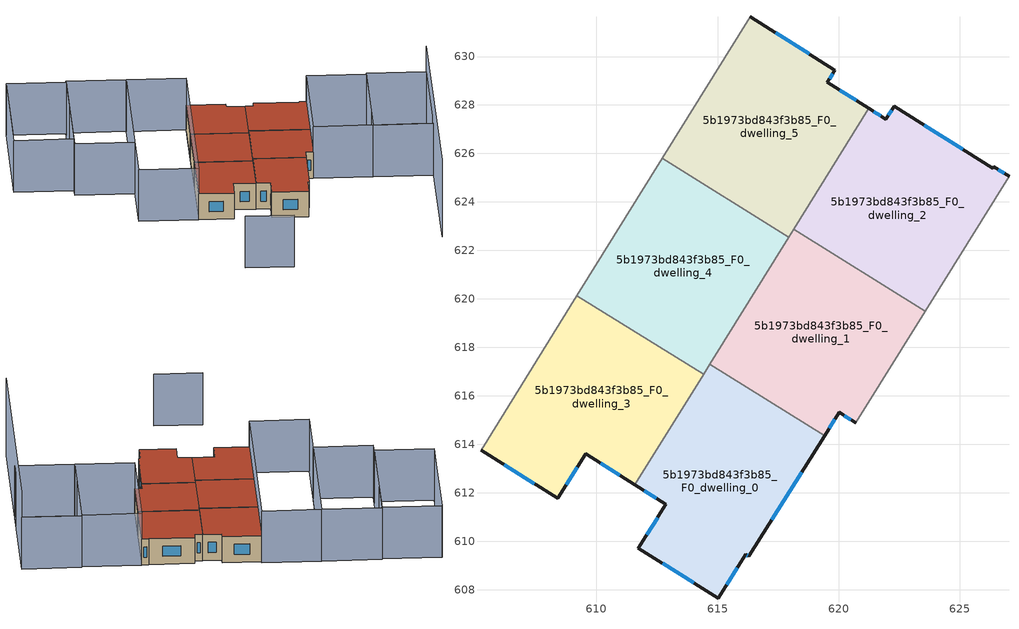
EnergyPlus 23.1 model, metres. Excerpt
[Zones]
5b1973bd843f3b85_F0_dwelling_0
 floor ground (EU_floor_Construction): 619.43,614.37 616.29,609.38 616.16,609.46 615.03,607.65 611.73,609.72 612.87,611.53 611.59,612.33 614.69,617.31 z0
 wall outside (EU_wall_Construction): 611.59,612.33 612.87,611.53 611.73,609.72 615.03,607.65 616.16,609.46 616.29,609.38 619.43,614.37 z0:3
 wall to 5b1973bd843f3b85_F0_dwelling_1 (EU_wall_Construction): 619.43,614.37 614.69,617.31 z0:3
 wall to 5b1973bd843f3b85_F0_dwelling_3 (EU_wall_Construction): 614.42,616.89 611.59,612.33 z0:3
 wall to 5b1973bd843f3b85_F0_dwelling_4 (EU_wall_Construction): 614.68,617.31 614.42,616.89 z0:3
 window (EU_Window_Construction): 612.74,609.09 614.02,608.28 / 612.53,610.98 612.08,610.27 / 611.98,612.09 612.48,611.77 / 617.25,610.9 618.47,612.85 / 616.2,609.44 616.25,609.4 / 615.37,608.2 615.82,608.91 z0.91:2.09
 roof outside (EU_roof_Construction): 616.29,609.38 619.43,614.37 614.69,617.31 611.59,612.33 612.87,611.53 611.73,609.72 615.03,607.65 616.16,609.46 z3
5b1973bd843f3b85_F0_dwelling_1
 floor ground (EU_floor_Construction): 623.57,619.5 620.71,614.89 620.02,615.32 619.43,614.37 614.69,617.31 618.14,622.88 z0
 wall outside (EU_wall_Construction): 619.43,614.37 620.02,615.32 620.71,614.89 z0:3
 wall to 5b1973bd843f3b85_F0_dwelling_2 (EU_wall_Construction): 623.57,619.5 618.14,622.88 z0:3
 wall adiabatic (EU_wall_Construction): 620.71,614.89 623.57,619.5 z0:3
 wall to 5b1973bd843f3b85_F0_dwelling_4 (EU_wall_Construction): 617.94,622.55 614.69,617.31 z0:3
 wall to 5b1973bd843f3b85_F0_dwelling_5 (EU_wall_Construction): 618.14,622.88 617.94,622.55 z0:3
 window (EU_Window_Construction): 620.23,615.19 620.5,615.02 / 619.61,614.66 619.84,615.03 z0.91:2.09
 roof outside (EU_roof_Construction): 620.71,614.89 623.57,619.5 618.14,622.88 614.69,617.31 619.43,614.37 620.02,615.32 z3
5b1973bd843f3b85_F0_dwelling_2
 floor ground (EU_floor_Construction): 626.39,625.45 627.02,625.06 623.57,619.5 618.14,622.88 621.24,627.86 621.95,627.42 622.28,627.95 626.35,625.39 z0
 wall outside (EU_wall_Construction): 627.02,625.06 626.39,625.45 626.35,625.39 622.28,627.95 621.95,627.42 621.24,627.86 z0:3
 wall adiabatic (EU_wall_Construction): 623.57,619.5 627.02,625.06 z0:3
 wall to 5b1973bd843f3b85_F0_dwelling_5 (EU_wall_Construction): 621.24,627.86 618.14,622.88 z0:3
 window (EU_Window_Construction): 626.83,625.18 626.58,625.33 / 621.73,627.55 621.45,627.73 / 622.18,627.79 622.05,627.58 / 625.11,626.17 623.52,627.17 z0.91:2.09
 roof outside (EU_roof_Construction): 623.57,619.5 627.02,625.06 626.39,625.45 626.35,625.39 622.28,627.95 621.95,627.42 621.24,627.86 618.14,622.88 z3
5b1973bd843f3b85_F0_dwelling_3
 floor ground (EU_floor_Construction): 614.42,616.89 611.59,612.33 609.56,613.61 608.41,611.77 605.24,613.76 609.2,620.13 z0
 wall outside (EU_wall_Construction): 605.24,613.76 608.41,611.77 609.56,613.61 611.59,612.33 z0:3
 wall adiabatic (EU_wall_Construction): 609.2,620.13 605.24,613.76 z0:3
 wall to 5b1973bd843f3b85_F0_dwelling_4 (EU_wall_Construction): 614.42,616.89 609.2,620.13 z0:3
 window (EU_Window_Construction): 606.21,613.15 607.45,612.37 / 610.18,613.22 610.98,612.72 / 608.76,612.33 609.21,613.05 z0.91:2.09
 roof outside (EU_roof_Construction): 611.59,612.33 614.42,616.89 609.2,620.13 605.24,613.76 608.41,611.77 609.56,613.61 z3
5b1973bd843f3b85_F0_dwelling_4
 floor ground (EU_floor_Construction): 617.94,622.55 614.42,616.89 609.2,620.13 612.72,625.79 z0
 wall to 5b1973bd843f3b85_F0_dwelling_5 (EU_wall_Construction): 617.94,622.55 612.72,625.79 z0:3
 wall adiabatic (EU_wall_Construction): 612.72,625.79 609.2,620.13 z0:3
 roof outside (EU_roof_Construction): 614.42,616.89 617.94,622.55 612.72,625.79 609.2,620.13 z3
5b1973bd843f3b85_F0_dwelling_5
 floor ground (EU_floor_Construction): 619.84,629.44 619.53,628.94 621.24,627.86 617.94,622.55 612.72,625.79 616.35,631.64 z0
 wall outside (EU_wall_Construction): 621.24,627.86 619.53,628.94 619.84,629.44 616.35,631.64 z0:3
 wall adiabatic (EU_wall_Construction): 616.35,631.64 612.72,625.79 z0:3
 window (EU_Window_Construction): 618.78,630.11 617.41,630.97 / 619.62,629.09 619.75,629.29 / 620.72,628.19 620.05,628.61 z0.91:2.09
 roof outside (EU_roof_Construction): 617.94,622.55 621.24,627.86 619.53,628.94 619.84,629.44 616.35,631.64 612.72,625.79 z3
shading: 602.64,601.65 606.95,598.96 / 600.44,641.69 593.96,631.25 / 626,611.52 632.44,621.9 / 632.44,621.9 637.77,618.59 / 637.77,618.59 631.33,608.22 / 631.33,608.22 626,611.52 / 620.69,614.86 627.02,625.06 / 627.02,625.06 632.35,621.75 / 632.35,621.75 626.02,611.55 / 626.02,611.55 620.69,614.86 / 616.47,631.84 605.24,613.76 / 605.24,613.76 599.91,617.07 / 599.91,617.07 611.14,635.15 / 611.14,635.15 616.47,631.84 / 611.15,635.16 603.36,622.61 / 603.36,622.61 598.03,625.92 / 598.03,625.92 605.82,638.46 / 605.82,638.46 611.15,635.16 / 593.31,630.22 600.42,641.66 / 600.42,641.66 605.75,638.35 / 605.75,638.35 598.64,626.91 / 598.64,626.91 593.31,630.22 z0:6; 623.6,595.76 637.77,618.59 z0:9
[Building]
EU S2 Campaign: North Axis=0; Terrain=City; Solar Distribution=FullExterior
[Site:Location]
Montreal-Trudeau.Intl.AP: Latitude=45.4667; Longitude=-73.75; Time Zone=-5; Elevation=36
[SizingPeriod:WeatherFileDays]
AnnualSizingPeriod: Begin Month=1; Begin Day of Month=1; End Month=12; End Day of Month=31; Day of Week for Start Day=Monday; Use Weather File Daylight Saving Period=No; Use Weather File Rain and Snow Indicators=No
[MATERIAL]
EU_InternalMass_Material: Roughness=MediumRough; Thickness=0.1; Conductivity=1; Density=1800; Specific Heat=900; Thermal Absorptance=0.9; Solar Absorptance=0.7; Visible Absorptance=0.7
[MATERIAL:NOMASS] Roughness=MediumRough; Thermal Absorptance=0.9; Solar Absorptance=0.7; Visible Absorptance=0.7
Name | Thermal Resistance
EU_wall_NoMass | 2.85309
EU_roof_NoMass | 5.52444
EU_floor_NoMass | 1.91146
[WINDOWMATERIAL:SIMPLEGLAZINGSYSTEM]
EU_Window_SimpleGlazing: UFactor=2.833; Solar Heat Gain Coefficient=0.7; Visible Transmittance=0.7
[CONSTRUCTION]
EU_wall_Construction: EU_wall_NoMass
EU_roof_Construction: EU_roof_NoMass
EU_floor_Construction: EU_floor_NoMass
EU_Window_Construction: EU_Window_SimpleGlazing
EU_InternalMass_Construction: EU_InternalMass_Material
[ZONE] Type=1; Multiplier=1; Ceiling Height=autocalculate; Floor Area=autocalculate; Part of Total Floor Area=Yes
Name | Volume
5b1973bd843f3b85_F0_dwelling_0 | 122.952
5b1973bd843f3b85_F0_dwelling_1 | 122.97
5b1973bd843f3b85_F0_dwelling_2 | 122.954
5b1973bd843f3b85_F0_dwelling_3 | 122.963
5b1973bd843f3b85_F0_dwelling_4 | 122.965
5b1973bd843f3b85_F0_dwelling_5 | 122.969
[INTERNALMASS] Construction=EU_InternalMass_Construction
Name | Zone or ZoneList | Surface Area
5b1973bd843f3b85_F0_dwelling_0_EU_InternalMass | 5b1973bd843f3b85_F0_dwelling_0 | 40.9842
5b1973bd843f3b85_F0_dwelling_1_EU_InternalMass | 5b1973bd843f3b85_F0_dwelling_1 | 40.9895
5b1973bd843f3b85_F0_dwelling_2_EU_InternalMass | 5b1973bd843f3b85_F0_dwelling_2 | 40.9847
5b1973bd843f3b85_F0_dwelling_3_EU_InternalMass | 5b1973bd843f3b85_F0_dwelling_3 | 40.9875
5b1973bd843f3b85_F0_dwelling_4_EU_InternalMass | 5b1973bd843f3b85_F0_dwelling_4 | 40.9883
5b1973bd843f3b85_F0_dwelling_5_EU_InternalMass | 5b1973bd843f3b85_F0_dwelling_5 | 40.9901
[OTHEREQUIPMENT] Fuel Type=Electricity; Design Level Calculation Method=Watts/Area; Power per Zone Floor Area=1; Fraction Latent=0; Fraction Radiant=0; Fraction Lost=0; Carbon Dioxide Generation Rate=0; EndUse Subcategory=EU_Step8_InternalGains
Name | Zone or ZoneList or Space or SpaceList | Schedule
EU_Step8_InternalGain_5b1973bd843f3b85_F0_dwelling_0_f000 | 5b1973bd843f3b85_F0_dwelling_0 | EU_Step8_GainSchedule_5b1973bd843f3b85_F0_dwelling_0_f000
EU_Step8_InternalGain_5b1973bd843f3b85_F0_dwelling_1_f000 | 5b1973bd843f3b85_F0_dwelling_1 | EU_Step8_GainSchedule_5b1973bd843f3b85_F0_dwelling_1_f000
EU_Step8_InternalGain_5b1973bd843f3b85_F0_dwelling_2_f000 | 5b1973bd843f3b85_F0_dwelling_2 | EU_Step8_GainSchedule_5b1973bd843f3b85_F0_dwelling_2_f000
EU_Step8_InternalGain_5b1973bd843f3b85_F0_dwelling_3_f000 | 5b1973bd843f3b85_F0_dwelling_3 | EU_Step8_GainSchedule_5b1973bd843f3b85_F0_dwelling_3_f000
EU_Step8_InternalGain_5b1973bd843f3b85_F0_dwelling_4_f000 | 5b1973bd843f3b85_F0_dwelling_4 | EU_Step8_GainSchedule_5b1973bd843f3b85_F0_dwelling_4_f000
EU_Step8_InternalGain_5b1973bd843f3b85_F0_dwelling_5_f000 | 5b1973bd843f3b85_F0_dwelling_5 | EU_Step8_GainSchedule_5b1973bd843f3b85_F0_dwelling_5_f000
[ZONEVENTILATION:DESIGNFLOWRATE] Schedule=EU_AlwaysOn; Design Flow Rate Calculation Method=AirChanges/Hour; Air Changes per Hour=0.624851; Ventilation Type=Natural; Fan Pressure Rise=0; Fan Total Efficiency=1; Constant Term Coefficient=1; Temperature Term Coefficient=0; Velocity Term Coefficient=0; Velocity Squared Term Coefficient=0; Minimum Indoor Temperature=-100; Maximum Indoor Temperature=100; Delta Temperature=-100; Minimum Outdoor Temperature=-100; Maximum Outdoor Temperature=100; Maximum Wind Speed=40
Name | Zone or ZoneList or Space or SpaceList
EU_ConstantAir_5b1973bd843f3b85_F0_dwelling_0 | 5b1973bd843f3b85_F0_dwelling_0
EU_ConstantAir_5b1973bd843f3b85_F0_dwelling_1 | 5b1973bd843f3b85_F0_dwelling_1
EU_ConstantAir_5b1973bd843f3b85_F0_dwelling_2 | 5b1973bd843f3b85_F0_dwelling_2
EU_ConstantAir_5b1973bd843f3b85_F0_dwelling_3 | 5b1973bd843f3b85_F0_dwelling_3
EU_ConstantAir_5b1973bd843f3b85_F0_dwelling_4 | 5b1973bd843f3b85_F0_dwelling_4
EU_ConstantAir_5b1973bd843f3b85_F0_dwelling_5 | 5b1973bd843f3b85_F0_dwelling_5
[HVACTEMPLATE:THERMOSTAT] Constant Heating Setpoint=20; Constant Cooling Setpoint=50
EU_HeatOnly_5b1973bd843f3b85_F0_dwelling_0; EU_HeatOnly_5b1973bd843f3b85_F0_dwelling_1; EU_HeatOnly_5b1973bd843f3b85_F0_dwelling_2; EU_HeatOnly_5b1973bd843f3b85_F0_dwelling_3; EU_HeatOnly_5b1973bd843f3b85_F0_dwelling_4; EU_HeatOnly_5b1973bd843f3b85_F0_dwelling_5
[HVACTEMPLATE:ZONE:IDEALLOADSAIRSYSTEM] System Availability Schedule=EU_AlwaysOn; Maximum Heating Supply Air Temperature=50; Minimum Cooling Supply Air Temperature=13; Maximum Heating Supply Air Humidity Ratio=0.0156; Minimum Cooling Supply Air Humidity Ratio=0.0077; Heating Limit=NoLimit; Cooling Limit=NoLimit; Heating Availability Schedule=EU_AlwaysOn; Cooling Availability Schedule=EU_CoolingOff; Dehumidification Control Type=ConstantSensibleHeatRatio; Cooling Sensible Heat Ratio=0.7; Dehumidification Setpoint=60; Humidification Control Type=None; Humidification Setpoint=30; Outdoor Air Method=None; Outdoor Air Flow Rate per Person=0.00944; Outdoor Air Flow Rate per Zone Floor Area=0; Outdoor Air Flow Rate per Zone=0; Demand Controlled Ventilation Type=None; Outdoor Air Economizer Type=NoEconomizer; Heat Recovery Type=None; Sensible Heat Recovery Effectiveness=0.7; Latent Heat Recovery Effectiveness=0.65
Name | Template Thermostat
5b1973bd843f3b85_F0_dwelling_0 | EU_HeatOnly_5b1973bd843f3b85_F0_dwelling_0
5b1973bd843f3b85_F0_dwelling_1 | EU_HeatOnly_5b1973bd843f3b85_F0_dwelling_1
5b1973bd843f3b85_F0_dwelling_2 | EU_HeatOnly_5b1973bd843f3b85_F0_dwelling_2
5b1973bd843f3b85_F0_dwelling_3 | EU_HeatOnly_5b1973bd843f3b85_F0_dwelling_3
5b1973bd843f3b85_F0_dwelling_4 | EU_HeatOnly_5b1973bd843f3b85_F0_dwelling_4
5b1973bd843f3b85_F0_dwelling_5 | EU_HeatOnly_5b1973bd843f3b85_F0_dwelling_5
[SIZING:ZONE] Zone Cooling Design Supply Air Temperature Input Method=SupplyAirTemperature; Zone Cooling Design Supply Air Temperature=13; Zone Heating Design Supply Air Temperature Input Method=SupplyAirTemperature; Zone Heating Design Supply Air Temperature=50; Zone Cooling Design Supply Air Humidity Ratio=0.008; Zone Heating Design Supply Air Humidity Ratio=0.008; Cooling Design Air Flow Method=DesignDay; Cooling Design Air Flow Rate=0; Cooling Minimum Air Flow per Zone Floor Area=0.000762; Cooling Minimum Air Flow=0; Cooling Minimum Air Flow Fraction=0.2; Heating Design Air Flow Method=DesignDay; Heating Design Air Flow Rate=0; Heating Maximum Air Flow per Zone Floor Area=0.002032; Heating Maximum Air Flow=0.141576; Heating Maximum Air Flow Fraction=0.3; Account for Dedicated Outdoor Air System=No; Dedicated Outdoor Air System Control Strategy=NeutralSupplyAir; Dedicated Outdoor Air Low Setpoint Temperature for Design=autosize; Dedicated Outdoor Air High Setpoint Temperature for Design=autosize; Zone Load Sizing Method=Sensible Load Only No Latent Load; Zone Latent Cooling Design Supply Air Humidity Ratio Input Method=HumidityRatioDifference; Zone Cooling Design Supply Air Humidity Ratio Difference=0.005; Zone Latent Heating Design Supply Air Humidity Ratio Input Method=HumidityRatioDifference; Zone Humidification Design Supply Air Humidity Ratio Difference=0.005
5b1973bd843f3b85_F0_dwelling_0; 5b1973bd843f3b85_F0_dwelling_1; 5b1973bd843f3b85_F0_dwelling_2; 5b1973bd843f3b85_F0_dwelling_3; 5b1973bd843f3b85_F0_dwelling_4; 5b1973bd843f3b85_F0_dwelling_5
[SCHEDULE:CONSTANT]
Name | Hourly Value
EU_AlwaysOn | 1
EU_CoolingOff | 0
[SCHEDULE:FILE] Column Number=1; Rows to Skip at Top=0; Number of Hours of Data=8760; Column Separator=Comma; Interpolate to Timestep=No; Minutes per Item=60; Adjust Schedule for Daylight Savings=Yes
Name | File
EU_Step8_GainSchedule_5b1973bd843f3b85_F0_dwelling_0_f000 | ../../schedules/5b1973bd843f3b85/5b1973bd843f3b85_F0_dwelling_0_f000_gain.csv
EU_Step8_GainSchedule_5b1973bd843f3b85_F0_dwelling_1_f000 | ../../schedules/5b1973bd843f3b85/5b1973bd843f3b85_F0_dwelling_1_f000_gain.csv
EU_Step8_GainSchedule_5b1973bd843f3b85_F0_dwelling_2_f000 | ../../schedules/5b1973bd843f3b85/5b1973bd843f3b85_F0_dwelling_2_f000_gain.csv
EU_Step8_GainSchedule_5b1973bd843f3b85_F0_dwelling_3_f000 | ../../schedules/5b1973bd843f3b85/5b1973bd843f3b85_F0_dwelling_3_f000_gain.csv
EU_Step8_GainSchedule_5b1973bd843f3b85_F0_dwelling_4_f000 | ../../schedules/5b1973bd843f3b85/5b1973bd843f3b85_F0_dwelling_4_f000_gain.csv
EU_Step8_GainSchedule_5b1973bd843f3b85_F0_dwelling_5_f000 | ../../schedules/5b1973bd843f3b85/5b1973bd843f3b85_F0_dwelling_5_f000_gain.csv
